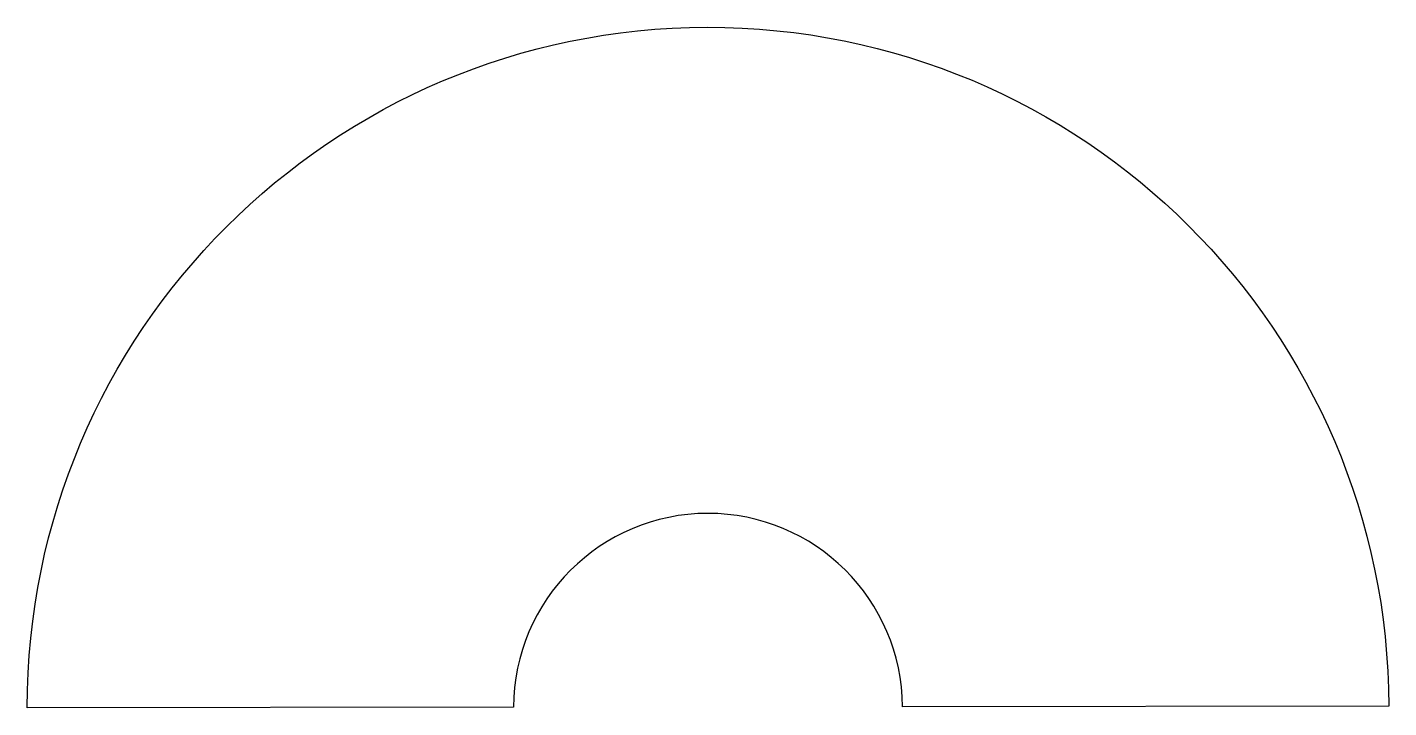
# Model space of a CAD drawing. Header units: millimetres. Extents: x -70 to 70, y 0 to 70.
import ezdxf

# ---------------------------------------------------------------- set-up
doc = ezdxf.new("R2010")
doc.units = ezdxf.units.MM
doc.layers.get('0').update_dxf_attribs({"linetype": 'CONTINUOUS'})

msp = doc.modelspace()

# ---------------------------------------------------------------- linework, layer by layer
msp.add_lwpolyline([(70, 0.17), (20, 0.11, 0.995628), (-20, 0.06), (-70, 0, -0.998749)], format="xyb", close=True)

doc.saveas('drawing.dxf')
